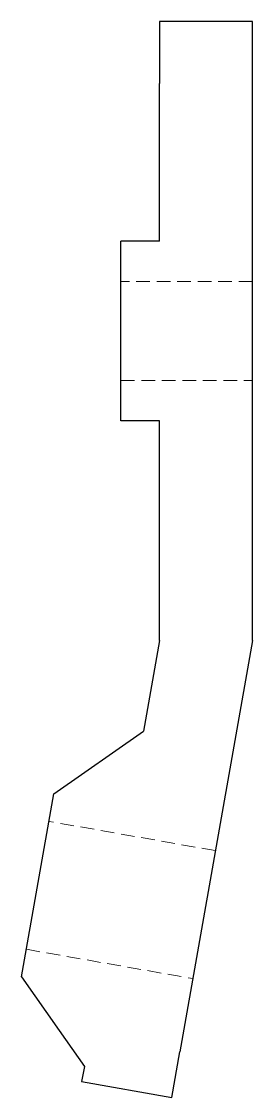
# Model space of a CAD drawing. Header units: millimetres. Extents: x 61 to 234, y 7 to 169.
# Drawn here: x 212.3 to 233.7, y 7 to 107 of the extents above.
import ezdxf

# ---------------------------------------------------------------- set-up
doc = ezdxf.new("R2010")
doc.units = ezdxf.units.MM
doc.linetypes.add('HIDDEN', pattern=[1.905, 1.27, -0.635])

msp = doc.modelspace()

# ---------------------------------------------------------------- linework, layer by layer
at = {"color": 7, "linetype": 'Continuous', "lineweight": 25}
for p, q in [((233.72, 107), (225.09, 107)), ((225.09, 107), (225.09, 101.25)), ((233.72, 101.25), (233.72, 107)), ((225.09, 86.58), (225.09, 101.25)), ((233.72, 49.48), (233.72, 101.25)), ((221.5, 69.9), (221.5, 86.58)), ((225.09, 86.58), (221.5, 86.58)), ((225.09, 69.9), (221.5, 69.9)), ((225.09, 49.48), (225.09, 69.9)), ((225.09, 49.48), (223.6, 41.05)), ((233.72, 49.48), (226.98, 11.25)), ((215.28, 35.21), (223.6, 41.05)), ((212.28, 18.22), (215.28, 35.21)), ((212.28, 18.22), (215.78, 13.22)), ((215.78, 13.22), (218.11, 9.89)), ((226.23, 7), (226.98, 11.25)), ((218.11, 9.89), (217.86, 8.48)), ((217.86, 8.48), (226.23, 7))]:
    msp.add_line(p, q, dxfattribs=at)
at = {"color": 7, "linetype": 'HIDDEN', "lineweight": 18}
for p, q in [((233.72, 82.84), (221.5, 82.84)), ((221.5, 73.64), (233.72, 73.64)), ((230.27, 29.94), (214.83, 32.66)), ((212.73, 20.77), (228.18, 18.05))]:
    msp.add_line(p, q, dxfattribs=at)

doc.saveas('drawing.dxf')
